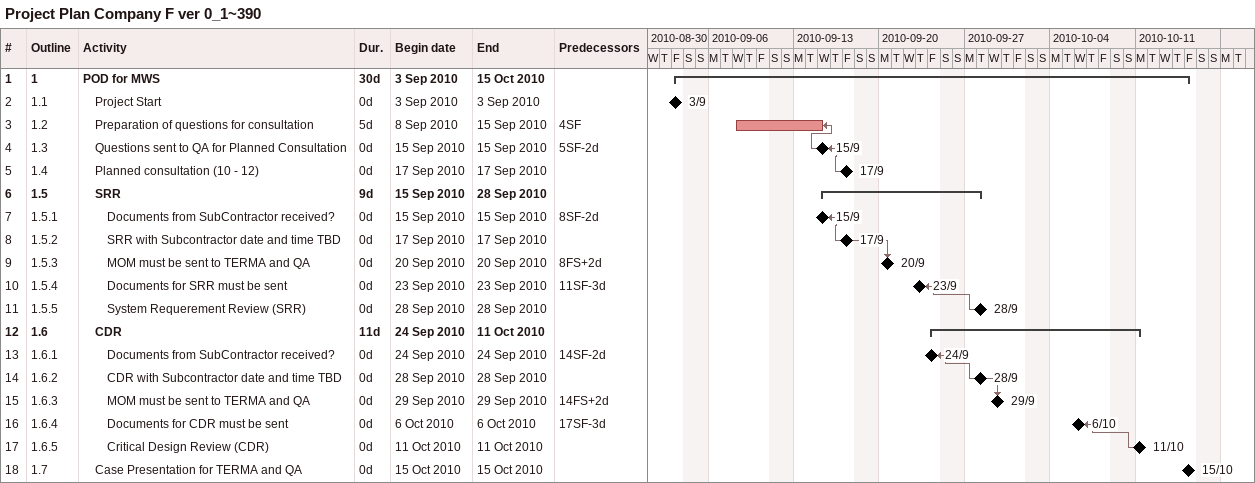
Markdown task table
Project Plan Company F ver 0_1~390

| ID | WBS | Task | Duration | Start | Finish | Predecessors |
|---|---|---|---|---|---|---|
| 1 | 1 | **POD for MWS** | 30d | 2010-09-03 | 2010-10-15 |  |
| 2 | 1.1 | Project Start | 0d | 2010-09-03 | 2010-09-03 |  |
| 3 | 1.2 | Preparation of questions for consultation | 5d | 2010-09-08 | 2010-09-15 | 4SF |
| 4 | 1.3 | Questions sent to QA for Planned Consultation | 0d | 2010-09-15 | 2010-09-15 | 5SF-2d |
| 5 | 1.4 | Planned consultation (10 - 12) | 0d | 2010-09-17 | 2010-09-17 |  |
| 6 | 1.5 | **SRR** | 9d | 2010-09-15 | 2010-09-28 |  |
| 7 | 1.5.1 | Documents from SubContractor received? | 0d | 2010-09-15 | 2010-09-15 | 8SF-2d |
| 8 | 1.5.2 | SRR with Subcontractor date and time TBD | 0d | 2010-09-17 | 2010-09-17 |  |
| 9 | 1.5.3 | MOM must be sent to TERMA and QA | 0d | 2010-09-20 | 2010-09-20 | 8FS+2d |
| 10 | 1.5.4 | Documents for SRR must be sent | 0d | 2010-09-23 | 2010-09-23 | 11SF-3d |
| 11 | 1.5.5 | System Requerement Review (SRR) | 0d | 2010-09-28 | 2010-09-28 |  |
| 12 | 1.6 | **CDR** | 11d | 2010-09-24 | 2010-10-11 |  |
| 13 | 1.6.1 | Documents from SubContractor received? | 0d | 2010-09-24 | 2010-09-24 | 14SF-2d |
| 14 | 1.6.2 | CDR with Subcontractor date and time TBD | 0d | 2010-09-28 | 2010-09-28 |  |
| 15 | 1.6.3 | MOM must be sent to TERMA and QA | 0d | 2010-09-29 | 2010-09-29 | 14FS+2d |
| 16 | 1.6.4 | Documents for CDR must be sent | 0d | 2010-10-06 | 2010-10-06 | 17SF-3d |
| 17 | 1.6.5 | Critical Design Review (CDR) | 0d | 2010-10-11 | 2010-10-11 |  |
| 18 | 1.7 | Case Presentation for TERMA and QA | 0d | 2010-10-15 | 2010-10-15 |  |
